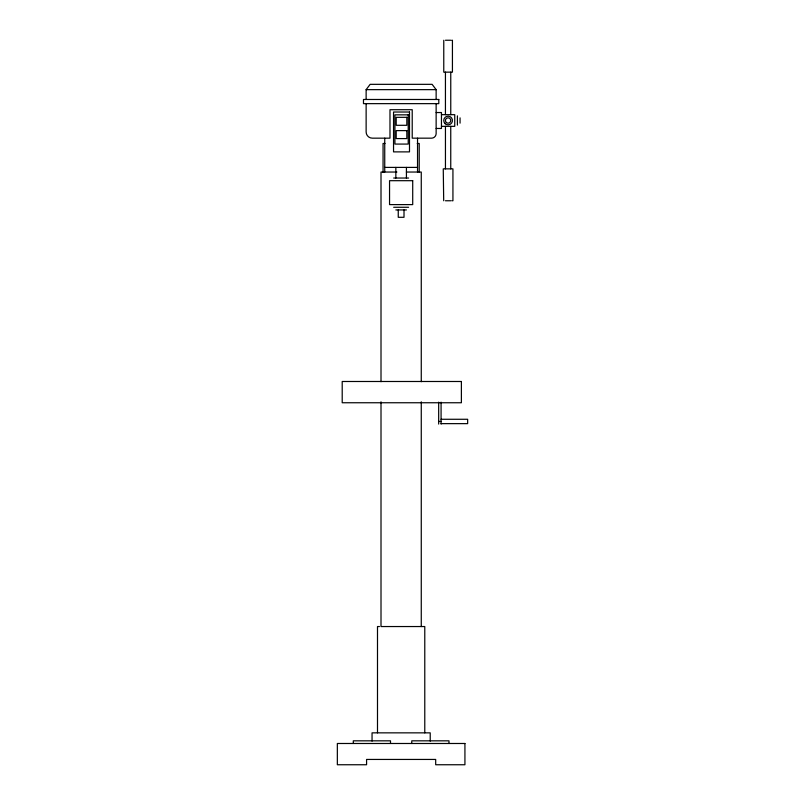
<?xml version="1.0" encoding="UTF-8"?>
<svg xmlns="http://www.w3.org/2000/svg" width="805" height="805" viewBox="0 0 805 805"><rect width="100%" height="100%" fill="white"/><g stroke="black" fill="none" stroke-linecap="round" stroke-linejoin="round"><path stroke-width="1.21" d="M366.134 99.478L366.134 89.647L370.149 84.334L432.114 84.334L436.139 89.647L436.139 99.478M445.437 40.25L450.76 40.25M451.786 40.25L452.43 40.25L452.43 72.148L443.766 72.148L443.766 40.25M366.134 89.647L436.139 89.647M436.139 112.539L441.452 112.539L441.452 128.468L436.139 128.468M441.452 114.672L454.745 114.672L454.745 126.335L441.452 126.335M385.011 143.481L383.059 143.481L383.059 172.32M417.252 143.481L419.214 143.481L419.214 172.32M384.74 167.4L417.533 167.4M396.885 172.039L381.007 172.039L381.007 381.711M406.374 172.039L421.267 172.039L421.267 381.711M393.665 178.036L408.608 178.036M443.696 200.757L443.263 168.859L452.933 168.859L452.933 200.757L451.826 200.757M445.447 200.757L450.75 200.757M393.665 207.277L408.608 207.277M395.849 209.934L406.424 209.934M441.08 419.274L467.655 419.274L467.655 423.641L441.08 423.641M438.675 421.458L441.08 421.458M379.447 626.542L377.495 626.542L377.495 732.852M460.058 117.862L460.058 123.145M457.401 115.87L457.401 125.137M450.76 72.148L450.76 114.672M450.75 126.335L450.75 168.859M448.979 743.488L448.979 740.831L411.768 740.831L411.768 743.488M445.437 72.148L445.437 114.672M445.447 126.335L445.447 168.859M441.08 402.168L441.08 424.084M438.675 402.168L438.675 424.084M436.139 103.644L436.139 133.56A4.609 4.609 0 0 1 431.53 138.168L412.22 138.168L412.22 109.711L389.982 109.711L389.982 138.168L372.343 138.168A6.209 6.209 0 0 1 366.134 131.96L366.134 103.644M430.222 741.123L430.222 732.852L372.051 732.852L372.051 741.123M424.778 732.852L424.778 626.542L381.007 626.542L381.007 401.806M421.267 401.806L421.267 626.542M417.533 138.168L417.533 172.039M406.424 167.4L406.424 178.036M404.009 209.934L404.009 217.3L398.254 217.3L398.254 209.934M395.849 167.4L395.849 178.036M390.506 743.488L390.506 740.831L353.294 740.831L353.294 743.488M384.74 138.168L384.74 172.039M438.795 99.478L363.478 99.478L363.478 103.644L438.795 103.644L438.795 99.478M409.493 112.016L393.544 112.016L393.544 151.883L409.493 151.883L409.493 112.016M408.216 114.843L394.923 114.843L394.923 144.075L408.216 144.075L408.216 114.843M406.827 117.329L396.201 117.329L396.201 125.298L406.827 125.298L406.827 117.329M406.827 130.621L396.201 130.621L396.201 138.591L406.827 138.591L406.827 130.621M412.713 180.692L389.55 180.692L389.55 204.611L412.713 204.611L412.713 180.692M461.386 381.49L342.206 381.49L342.206 402.752L461.386 402.752L461.386 381.49M464.928 743.488L337.345 743.488L337.345 764.75L366.577 764.75L366.577 759.437L435.686 759.437L435.686 764.75L464.928 764.75L464.928 743.488M446.322 122.481A2.657 2.657 0 0 0 450.699 121.052A2.657 2.657 0 0 0 447.268 117.973A2.657 2.657 0 0 0 446.322 122.481M445.195 123.739A4.347 4.347 0 0 0 452.35 121.404A4.347 4.347 0 0 0 446.745 116.373A4.347 4.347 0 0 0 445.195 123.739"/></g></svg>
